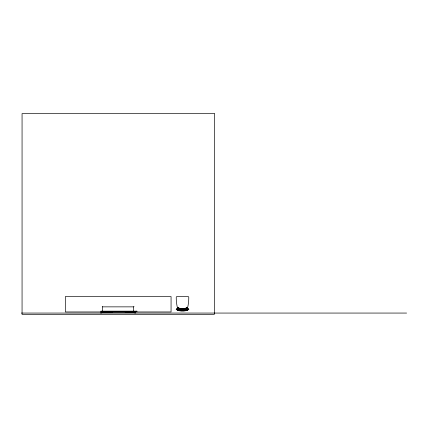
<?xml version="1.0" encoding="UTF-8"?>
<svg xmlns="http://www.w3.org/2000/svg" width="428" height="428" viewBox="0 0 428 428"><rect width="100%" height="100%" fill="white"/><g stroke="black" fill="none" stroke-linecap="round" stroke-linejoin="round"><path stroke-width="0.64" d="M178.289 308.208L178.647 308.561A23.626 15.451 84.4 0 0 182.119 309.845L182.82 309.963A23.626 15.451 84.4 0 0 185.618 309.942L185.602 309.802A23.486 15.36 84.4 0 1 182.82 309.824L182.119 309.712A23.486 15.36 84.4 0 1 178.674 308.433L178.289 308.208L179.894 308.727A23.486 15.36 84.4 0 0 181.964 309.498L182.66 309.658A23.486 15.36 84.4 0 0 185.452 309.824M181.954 309.631A23.626 15.451 84.4 0 1 179.872 308.861L179.241 308.395M176.941 308.738L176.138 309.396L177.069 309.99A13.471 13.471 0 0 0 187.946 309.99L188.876 309.396L188.074 308.738L187.518 309.011A12.401 12.401 0 0 1 177.502 309.011L176.357 308.946L177.272 309.53A12.968 12.968 0 0 0 187.742 309.53L188.652 308.984L188.074 308.738M102.233 311.654L102.661 311.22L102.661 306.86L102.233 306.427M102.661 306.86L133.606 306.86L134.039 306.427M186.726 308.208L186.341 308.433A23.486 15.36 -84.4 0 1 182.895 309.712L182.194 309.824A23.486 15.36 -84.4 0 1 179.412 309.802L179.396 309.942A23.626 15.451 -84.4 0 0 182.194 309.963L182.9 309.845A23.626 15.451 -84.4 0 0 186.367 308.561L186.726 308.208L185.126 308.727A23.486 15.36 -84.4 0 1 183.05 309.498L182.355 309.658A23.486 15.36 -84.4 0 1 179.562 309.824M185.677 308.695A12.712 12.621 0 0 0 186.442 308.476L186.731 308.369L185.142 308.861A23.626 15.451 -84.4 0 1 183.061 309.631M186.731 307.86L186.292 308.016A12.225 12.139 0 0 1 178.722 308.016L178.289 307.86M186.731 307.973L186.292 308.128A12.225 12.139 0 0 1 178.722 308.128L178.289 307.973M186.731 308.486L186.442 308.588A12.712 12.621 0 0 1 178.572 308.588L178.289 308.486M187.678 309.407L187.678 307.454A44.887 44.887 0 0 0 188.78 297.492A1.065 1.065 0 0 0 187.721 296.427L177.299 296.427A1.065 1.065 0 0 0 176.234 297.492A44.887 44.887 0 0 0 177.353 307.454L178.289 307.454L178.289 309.861M187.662 307.454L186.731 307.454L186.731 309.861M178.289 308.834L186.731 308.834M178.289 308.946L186.731 308.946M112.585 311.953L65.334 311.953L65.334 296.572L171.061 296.572L171.061 311.953L125.137 311.953M21.4 313.061L406.6 313.061M179.241 308.535L178.289 308.353L178.572 308.476M177.342 310.011L178.289 310.616L177.342 310.616L177.342 309.487M134.039 311.654L133.606 311.22L133.606 306.86M177.342 307.454L177.342 309.316M135.767 313.061L135.767 312.713L100.751 312.713L100.751 313.061M134.874 312.713L134.874 313.061M125.479 311.595L125.479 312.724M112.248 311.595L112.248 312.724M101.65 312.713L101.65 313.061M185.468 309.963A23.626 15.451 84.4 0 1 182.66 309.797M182.36 309.797A23.626 15.451 -84.4 0 1 179.551 309.963M184.104 308.995A12.712 12.621 0 0 1 180.91 308.995M187.678 310.011L186.731 310.616L187.678 310.616L187.678 310.011M214.332 113.607L22.063 113.607L22.063 314.393L214.332 314.393L214.332 113.607M136.901 311.151L100.826 311.151L100.826 311.595L136.901 311.595L136.901 311.151"/></g></svg>
